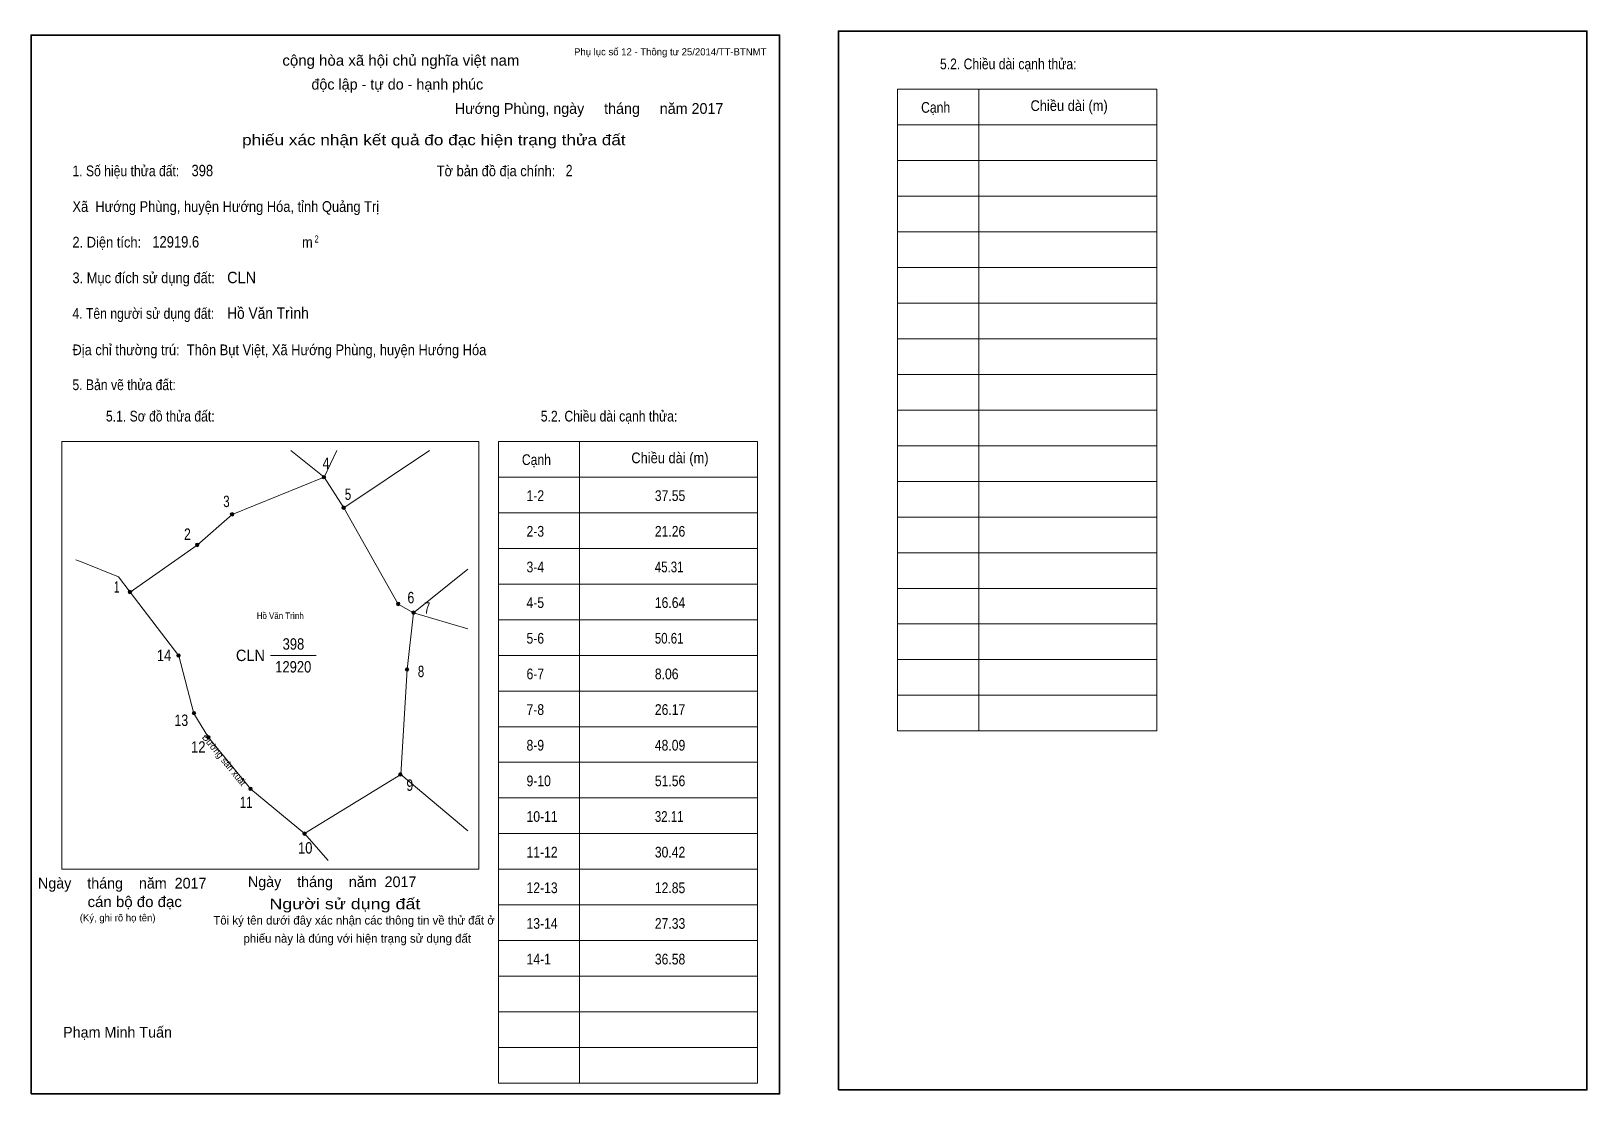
# Model space of a CAD drawing. Header units: centimetres. Extents: x 0 to 43.6, y 0 to 29.8.
import ezdxf
from ezdxf.enums import TextEntityAlignment as Align

# ---------------------------------------------------------------- set-up
doc = ezdxf.new("R2010")
doc.units = ezdxf.units.CM
doc.header["$LTSCALE"] = 0.12
for name, color, linetype in [('30', 7, 'Continuous'), ('34', 7, 'Continuous'), ('62', 7, 'Continuous')]:
    doc.layers.add(name, color=color, linetype=linetype)
for name, color, linetype, lineweight in [('32', 7, 'Continuous', 13), ('33', 7, 'Continuous', 13), ('61', 7, 'Continuous', 13), ('63', 7, 'Continuous', 13)]:
    doc.layers.add(name, color=color, linetype=linetype, lineweight=lineweight)

msp = doc.modelspace()

# ---------------------------------------------------------------- hatches: boundary and pattern name
at = {"layer": '32'}
for points in [[(8.2643, 17.3, 1), (8.1643, 17.3, 1)], [(5.6889, 16.2576, 1), (5.5889, 16.2576, 1)], [(8.8162, 16.4415, 1), (8.7162, 16.4415, 1)], [(4.7078, 15.3991, 1), (4.6078, 15.3991, 1)], [(2.8216, 14.0789, 1), (2.7216, 14.0789, 1)], [(10.3492, 13.7435, 1), (10.2492, 13.7435, 1)], [(10.7784, 13.4982, 1), (10.6784, 13.4982, 1)], [(4.1841, 12.2969, 1), (4.0841, 12.2969, 1)], [(10.5945, 11.9039, 1), (10.4945, 11.9039, 1)], [(4.6201, 10.6787, 1), (4.5201, 10.6787, 1)], [(5.0254, 10.003, 1), (4.9254, 10.003, 1)], [(10.4105, 8.9605, 1), (10.3105, 8.9605, 1)], [(6.2046, 8.5577, 1), (6.1046, 8.5577, 1)], [(7.7198, 7.3, 1), (7.6198, 7.3, 1)]]:
    msp.add_hatch(color=256, dxfattribs=at).paths.add_polyline_path(points)

# ---------------------------------------------------------------- linework, layer by layer
for centre in [(8.2143, 17.3), (5.6389, 16.2576), (8.7662, 16.4415), (4.6578, 15.3991), (2.7716, 14.0789), (10.2992, 13.7435), (10.7284, 13.4982), (4.1341, 12.2969), (10.5445, 11.9039), (4.5701, 10.6787), (4.9754, 10.003), (10.3605, 8.9605), (6.1546, 8.5577), (7.6698, 7.3)]:
    msp.add_circle(centre, 0.05, dxfattribs=at)
at = {"layer": '33'}
msp.add_line((6.72, 12.3), (8, 12.3), dxfattribs=at)
at = {"layer": '61'}
for p, q in [((7.29, 18.05), (8.22, 17.3)), ((8.22, 17.3), (8.58, 18.05)), ((8.77, 16.44), (11.18, 18.05)), ((8.22, 17.3), (8.77, 16.44)), ((12.25, 14.72), (10.73, 13.49)), ((12.25, 13.04), (10.73, 13.49)), ((7.67, 7.3), (10.37, 8.96)), ((7.67, 7.3), (8.33, 6.55))]:
    msp.add_line(p, q, dxfattribs=at)
for points in [[(8.22, 17.3), (5.64, 16.25), (4.66, 15.39), (2.78, 14.07)], [(10.73, 13.49), (10.3, 13.74), (8.77, 16.44)], [(2.78, 14.07), (2.45, 14.5), (1.43, 14.91), (1.25, 14.98)], [(7.67, 7.3), (6.16, 8.55), (4.98, 10), (4.57, 10.67), (4.14, 12.29), (2.78, 14.07)], [(10.73, 13.49), (10.55, 11.9), (10.37, 8.96), (12.25, 7.38)]]:
    msp.add_lwpolyline(points, dxfattribs=at)
at = {"layer": '63'}
for p, q in [((24.31, 28.18), (31.58, 28.18)), ((24.31, 10.18), (24.31, 28.18)), ((26.59, 10.18), (26.59, 28.18)), ((31.58, 10.18), (31.58, 28.18)), ((24.31, 27.18), (31.58, 27.18)), ((24.31, 26.18), (31.58, 26.18)), ((24.31, 25.18), (31.58, 25.18)), ((24.31, 24.18), (31.58, 24.18)), ((24.31, 23.18), (31.58, 23.18)), ((24.31, 22.18), (31.58, 22.18)), ((24.31, 21.18), (31.58, 21.18)), ((24.31, 20.18), (31.58, 20.18)), ((24.31, 19.18), (31.58, 19.18)), ((0.86, 18.3), (12.56, 18.3)), ((0.86, 6.3), (0.86, 18.3)), ((12.56, 6.3), (12.56, 18.3)), ((13.11, 18.3), (20.38, 18.3)), ((13.11, 0.3), (13.11, 18.3)), ((15.39, 0.3), (15.39, 18.3)), ((20.38, 0.3), (20.38, 18.3)), ((24.31, 18.18), (31.58, 18.18)), ((13.11, 17.3), (20.38, 17.3)), ((24.31, 17.18), (31.58, 17.18)), ((13.11, 16.3), (20.38, 16.3)), ((24.31, 16.18), (31.58, 16.18)), ((13.11, 15.3), (20.38, 15.3)), ((24.31, 15.18), (31.58, 15.18)), ((13.11, 14.3), (20.38, 14.3)), ((24.31, 14.18), (31.58, 14.18)), ((13.11, 13.3), (20.38, 13.3)), ((24.31, 13.18), (31.58, 13.18)), ((13.11, 12.3), (20.38, 12.3)), ((24.31, 12.18), (31.58, 12.18)), ((24.31, 12.18), (31.58, 12.18)), ((13.11, 11.3), (20.38, 11.3)), ((24.31, 11.18), (31.58, 11.18)), ((13.11, 10.3), (20.38, 10.3)), ((24.31, 10.18), (31.58, 10.18)), ((13.11, 9.3), (20.38, 9.3)), ((13.11, 8.3), (20.38, 8.3)), ((13.11, 7.3), (20.38, 7.3)), ((0.86, 6.3), (12.56, 6.3)), ((13.11, 6.3), (20.38, 6.3)), ((13.11, 5.3), (20.38, 5.3)), ((13.11, 4.3), (20.38, 4.3)), ((13.11, 3.3), (20.38, 3.3)), ((13.11, 2.3), (20.38, 2.3)), ((13.11, 2.3), (20.38, 2.3)), ((13.11, 1.3), (20.38, 1.3)), ((13.11, 0.3), (20.38, 0.3))]:
    msp.add_line(p, q, dxfattribs=at)
at = {"layer": '63', "lineweight": 35}
for points in [[(0, 0), (0, 29.7), (21, 29.7), (21, 0)], [(22.65, 0.11), (22.65, 29.81), (43.65, 29.81), (43.65, 0.11)]]:
    msp.add_lwpolyline(points, close=True, dxfattribs=at)

# ---------------------------------------------------------------- texts
at = {"layer": '30'}
for s, width, p in [('1-2', 0.85, (13.9, 16.63)), ('37.55', 0.85, (17.5, 16.63)), ('2-3', 0.85, (13.9, 15.63)), ('21.26', 0.85, (17.5, 15.63)), ('3-4', 0.85, (13.9, 14.63)), ('45.31', 0.8, (17.5, 14.63)), ('4-5', 0.85, (13.9, 13.63)), ('16.64', 0.85, (17.5, 13.63)), ('5-6', 0.85, (13.9, 12.63)), ('50.61', 0.8, (17.5, 12.63)), ('6-7', 0.85, (13.9, 11.63)), ('8.06', 0.85, (17.5, 11.63)), ('7-8', 0.85, (13.9, 10.63)), ('26.17', 0.85, (17.5, 10.63)), ('8-9', 0.85, (13.9, 9.63)), ('48.09', 0.85, (17.5, 9.63)), ('9-10', 0.85, (13.9, 8.63)), ('51.56', 0.85, (17.5, 8.63)), ('10-11', 0.85, (13.9, 7.63)), ('32.11', 0.8, (17.5, 7.63)), ('11-12', 0.85, (13.9, 6.63)), ('30.42', 0.85, (17.5, 6.63)), ('12-13', 0.85, (13.9, 5.63)), ('12.85', 0.85, (17.5, 5.63)), ('13-14', 0.85, (13.9, 4.63)), ('27.33', 0.85, (17.5, 4.63)), ('14-1', 0.85, (13.9, 3.63)), ('36.58', 0.85, (17.5, 3.63))]:
    msp.add_text(s, height=0.3, dxfattribs=dict(at, width=width)).set_placement(p)
at = {"layer": '32'}
for s, width, p in [('4', 0.8, (8.275, 17.53)), ('3', 0.75, (5.48, 16.46)), ('5', 0.75, (8.89, 16.66)), ('2', 0.8, (4.385, 15.54)), ('1', 0.65, (2.4, 14.06)), ('6', 0.8, (10.655, 13.76)), ('7', 0.75, (11.11, 13.47)), ('14', 0.85, (3.73, 12.14)), ('8', 0.75, (10.94, 11.69)), ('13', 0.8, (4.215, 10.32)), ('12', 0.85, (4.69, 9.57)), ('9', 0.8, (10.625, 8.5)), ('11', 0.75, (6.035, 8.02)), ('10', 0.85, (7.69, 6.74))]:
    msp.add_text(s, height=0.32, dxfattribs=dict(at, width=width)).set_placement(p, align=Align.CENTER)
at = {"layer": '33', "width": 0.85}
for s, p in [('398', (7.36, 12.46)), ('12920', (7.355, 11.82))]:
    msp.add_text(s, height=0.32, dxfattribs=at).set_placement(p, align=Align.CENTER)
at = {"layer": '33', "width": 0.95}
msp.add_text('CLN', height=0.32, dxfattribs=at).set_placement((6.56, 12.14), align=Align.RIGHT)
at = {"layer": '34'}
for s, width, p in [('398', 0.85, (4.5, 25.74)), ('2', 0.8, (15, 25.74)), ('12919.6', 0.85, (3.4, 23.74)), ('CLN', 0.95, (5.5, 22.74)), ('Hồ Văn Trình', 0.9, (5.5, 21.74))]:
    msp.add_text(s, height=0.32, dxfattribs=dict(at, width=width)).set_placement(p)
at = {"layer": '62', "width": 0.9}
msp.add_text('Hồ Văn Trình', height=0.1839, dxfattribs=at).set_placement((6.99, 13.32), align=Align.CENTER)
at = {"layer": '62'}
msp.add_text('Đường sản xuất', height=0.1839, rotation=309.208, dxfattribs=at).set_placement((5.3437, 9.3081), align=Align.CENTER)
at = {"layer": '63'}
for s, height, p in [('Phụ lục số 12 - Thông tư 25/2014/TT-BTNMT', 0.2, (20.63, 29.13)), ('Ngày    tháng    năm  2017', 0.3, (10.81, 5.8)), ('Ngày    tháng    năm  2017', 0.3, (4.92, 5.76)), ('(Ký, ghi rõ họ tên)', 0.2, (3.49, 4.84))]:
    msp.add_text(s, height=height, dxfattribs=at).set_placement(p, align=Align.RIGHT)
at = {"layer": '63', "width": 1.05}
msp.add_text('cộng hòa xã hội chủ nghĩa việt nam', height=0.3, dxfattribs=at).set_placement((10.375, 28.84), align=Align.CENTER)
at = {"layer": '63'}
for s, height, width, p in [('5.2. Chiều dài cạnh thửa:', 0.3, 0.85, (25.5, 28.74)), ('Cạnh', 0.3, 0.85, (24.97, 27.52)), ('Chiều dài (m)', 0.3, 0.9, (28.04, 27.57)), ('1. Số hiệu thửa đất:', 0.3, 0.85, (1.16, 25.74)), ('Tờ bản đồ địa chính:', 0.3, 0.9, (11.38, 25.74)), ('Xã  Hướng Phùng, huyện Hướng Hóa, tỉnh Quảng Trị', 0.3, 0.9, (1.16, 24.74)), ('2. Diện tích:', 0.3, 0.9, (1.16, 23.74)), ('2', 0.2, 0.8, (7.95, 23.88)), ('m', 0.3, 0.9, (7.6, 23.74)), ('3. Mục đích sử dụng đất:', 0.3, 0.9, (1.16, 22.74)), ('4. Tên người sử dụng đất:', 0.3, 0.85, (1.16, 21.74)), ('Địa chỉ thường trú:  Thôn Bụt Việt, Xã Hướng Phùng, huyện Hướng Hóa', 0.3, 0.9, (1.16, 20.72)), ('5. Bản vẽ thửa đất:', 0.3, 0.85, (1.16, 19.74)), ('5.1. Sơ đồ thửa đất:', 0.3, 0.85, (2.1, 18.86)), ('5.2. Chiều dài cạnh thửa:', 0.3, 0.85, (14.3, 18.86)), ('Cạnh', 0.3, 0.85, (13.77, 17.64)), ('Chiều dài (m)', 0.3, 0.9, (16.84, 17.69))]:
    msp.add_text(s, height=height, dxfattribs=dict(at, width=width)).set_placement(p)
for s, height, p in [('độc lập - tự do - hạnh phúc', 0.3, (10.275, 28.17)), ('Hướng Phùng, ngày     tháng     năm 2017', 0.3, (15.655, 27.49)), ('Tôi ký tên dưới đây xác nhận các thông tin về thử đất ở ', 0.24, (9.105, 4.75)), ('phiếu này là đúng với hiện trạng sử dụng đất', 0.24, (9.15, 4.24)), ('Phạm Minh Tuấn', 0.3, (2.425, 1.58))]:
    msp.add_text(s, height=height, dxfattribs=at).set_placement(p, align=Align.CENTER)
for s, width, p in [('phiếu xác nhận kết quả đo đạc hiện trạng thửa đất', 1.2, (16.68, 26.61)), ('cán bộ đo đạc', 1.05, (4.23, 5.24)), ('Người sử dụng đất', 1.25, (10.92, 5.18))]:
    msp.add_text(s, height=0.3, dxfattribs=dict(at, width=width)).set_placement(p, align=Align.RIGHT)

doc.saveas('drawing.dxf')
